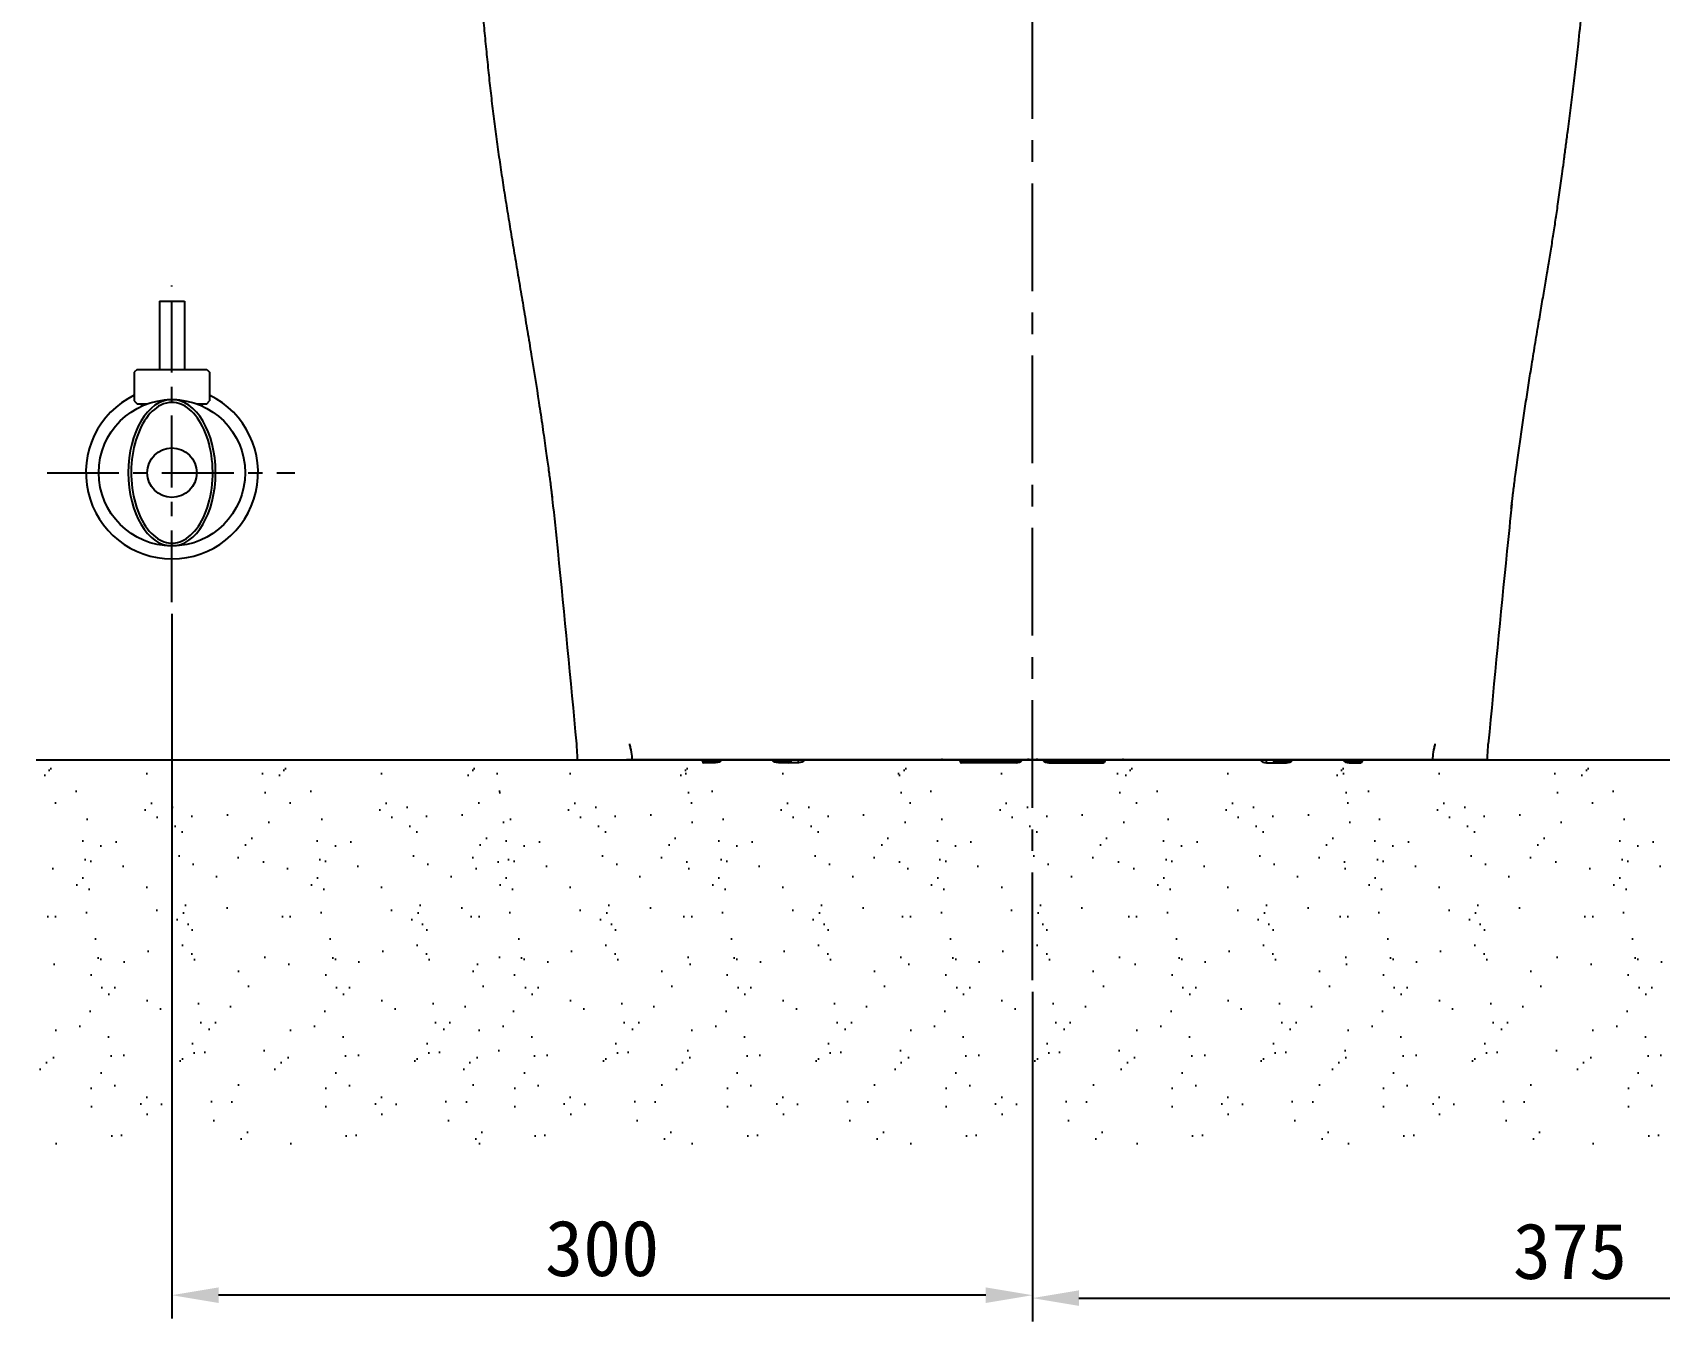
# Model space of a CAD drawing. Header units: millimetres. Extents: x -8699 to 14519, y -2727 to 7848.
# Drawn here: x 2247 to 2814, y -2124 to -1675 of the extents above; entities that cross this region are included whole.
import ezdxf

# ---------------------------------------------------------------- set-up
doc = ezdxf.new("R2010")
doc.units = ezdxf.units.MM
doc.linetypes.add('CENTER', pattern=[2, 1.25, -0.25, 0.25, -0.25])
doc.layers.add('1', color=7, linetype='Continuous', true_color=0xffffff)
doc.layers.add('4', color=4, linetype='Continuous')
doc.dimstyles.new('ISO-25', dxfattribs={"dimtxt": 2.5, "dimasz": 2.5, "dimexe": 1.25, "dimexo": 0.625, "dimtad": 1, "dimdsep": 46, "dimtxsty": 'Standard', "dimcen": 2.5, "dimadec": 0, "dimazin": 0, "dimtfac": 1, "dimtmove": 0, "dimatfit": 3, "dimfxl": 1, "dimarcsym": 0})

# ---------------------------------------------------------------- blocks, each defined once
blk = doc.blocks.new('*D249')
at = {"color": 3, "lineweight": -2, "transparency": 16777216}
for p, q in [((2970.34, -1686.66), (2970.34, -2123.77)), ((2595.62, -2008.98), (2595.62, -2123.77)), ((2611.87, -2115.65), (2954.09, -2115.65))]:
    blk.add_line(p, q, dxfattribs=at)
at = {"color": 3, "transparency": 16777216}
for points in [[(2611.87, -2112.94), (2611.87, -2118.36), (2595.62, -2115.65)], [(2954.09, -2112.94), (2954.09, -2118.36), (2970.34, -2115.65)]]:
    blk.add_solid(points, dxfattribs=at)
at = {"layer": 'DEFPOINTS', "color": 0, "transparency": 16777216}
for p in [(2970.34, -1682.6), (2595.62, -2004.92), (2970.34, -2115.65)]:
    blk.add_point(p, dxfattribs=at)
at = {"color": 3, "transparency": 16777216, "insert": (2782.98, -2099.4), "char_height": 19.5, "attachment_point": 5}
blk.add_mtext('375', dxfattribs=at)
blk = doc.blocks.new('*D250')
at = {"color": 3, "lineweight": -2, "transparency": 16777216}
for p, q in [((2295.8, -1877.38), (2295.8, -2122.76)), ((2595.62, -2070.44), (2595.62, -2122.76)), ((2579.37, -2114.63), (2312.05, -2114.63))]:
    blk.add_line(p, q, dxfattribs=at)
at = {"color": 3, "transparency": 16777216}
for points in [[(2312.05, -2111.92), (2312.05, -2117.34), (2295.8, -2114.63)], [(2579.37, -2111.92), (2579.37, -2117.34), (2595.62, -2114.63)]]:
    blk.add_solid(points, dxfattribs=at)
at = {"layer": 'DEFPOINTS', "color": 0, "transparency": 16777216}
for p in [(2295.8, -1873.31), (2595.62, -2066.38), (2295.8, -2114.63)]:
    blk.add_point(p, dxfattribs=at)
at = {"color": 3, "transparency": 16777216, "insert": (2445.71, -2098.38), "char_height": 19.5, "attachment_point": 5}
blk.add_mtext('300', dxfattribs=at)

msp = doc.modelspace()

# ---------------------------------------------------------------- hatches: boundary and pattern name
at = {"ltscale": 0.5}
h = msp.add_hatch(dxfattribs=at)
h.set_pattern_fill('AR-SAND', color=256, scale=0.5, angle=-90, style=0)
h.set_pattern_definition([(307.5, (14889.182, 6053.185), (24.470662, 0.800016), [0, -19.304, 0, -21.59, 0, -20.6375]), (277.5, (14889.182, 6053.185), (35.841255, -22.476164), [0, -10.414, 0, -17.399, 0, -6.6675]), (237.5, (14889.182, 6068.806), (0.07186, -39.54962), [0, -6.35, 0, -22.86, 0, -29.845]), (227.5, (14889.182, 6068.806), (11.14647, -38.17782), [0, -3.175, 0, -14.986, 0, -17.145])])
h.paths.add_polyline_path([(2247.21, -2062.71), (2330.51, -2062.71), (2330.51, -1931.09), (2247.21, -1931.09)])
h = msp.add_hatch(dxfattribs=at)
h.set_pattern_fill('AR-SAND', color=256, scale=0.5, angle=-90, style=0)
h.set_pattern_definition([(307.5, (14970.947, 6053.185), (24.470662, 0.800016), [0, -19.304, 0, -21.59, 0, -20.6375]), (277.5, (14970.947, 6053.185), (35.841255, -22.476164), [0, -10.414, 0, -17.399, 0, -6.6675]), (237.5, (14970.947, 6068.806), (0.07186, -39.54962), [0, -6.35, 0, -22.86, 0, -29.845]), (227.5, (14970.947, 6068.806), (11.14647, -38.17782), [0, -3.175, 0, -14.986, 0, -17.145])])
h.paths.add_polyline_path([(2328.98, -2062.71), (2412.27, -2062.71), (2412.27, -1931.09), (2328.98, -1931.09)])
h = msp.add_hatch(dxfattribs=at)
h.set_pattern_fill('AR-SAND', color=256, scale=0.5, angle=-90, style=0)
h.set_pattern_definition([(307.5, (15036.713, 6053.185), (24.470662, 0.800016), [0, -19.304, 0, -21.59, 0, -20.6375]), (277.5, (15036.713, 6053.185), (35.841255, -22.476164), [0, -10.414, 0, -17.399, 0, -6.6675]), (237.5, (15036.713, 6068.806), (0.07186, -39.54962), [0, -6.35, 0, -22.86, 0, -29.845]), (227.5, (15036.713, 6068.806), (11.14647, -38.17782), [0, -3.175, 0, -14.986, 0, -17.145])])
h.paths.add_polyline_path([(2394.74, -2062.71), (2478.04, -2062.71), (2478.04, -1931.09), (2394.74, -1931.09)])
h = msp.add_hatch(dxfattribs=at)
h.set_pattern_fill('AR-SAND', color=256, scale=0.5, angle=-90, style=0)
h.set_pattern_definition([(307.5, (15110.833, 6053.185), (24.470662, 0.800016), [0, -19.304, 0, -21.59, 0, -20.6375]), (277.5, (15110.833, 6053.185), (35.841255, -22.476164), [0, -10.414, 0, -17.399, 0, -6.6675]), (237.5, (15110.833, 6068.806), (0.07186, -39.54962), [0, -6.35, 0, -22.86, 0, -29.845]), (227.5, (15110.833, 6068.806), (11.14647, -38.17782), [0, -3.175, 0, -14.986, 0, -17.145])])
h.paths.add_polyline_path([(2468.86, -2062.71), (2552.16, -2062.71), (2552.16, -1931.09), (2468.86, -1931.09)])
h = msp.add_hatch(dxfattribs=at)
h.set_pattern_fill('AR-SAND', color=256, scale=0.5, angle=-90, style=0)
h.set_pattern_definition([(307.5, (15187.06, 6053.185), (24.470662, 0.800016), [0, -19.304, 0, -21.59, 0, -20.6375]), (277.5, (15187.06, 6053.185), (35.841255, -22.476164), [0, -10.414, 0, -17.399, 0, -6.6675]), (237.5, (15187.06, 6068.806), (0.07186, -39.54962), [0, -6.35, 0, -22.86, 0, -29.845]), (227.5, (15187.06, 6068.806), (11.14647, -38.17782), [0, -3.175, 0, -14.986, 0, -17.145])])
h.paths.add_polyline_path([(2545.09, -2062.71), (2628.38, -2062.71), (2628.38, -1931.09), (2545.09, -1931.09)])
h = msp.add_hatch(dxfattribs=at)
h.set_pattern_fill('AR-SAND', color=256, scale=0.5, angle=-90, style=0)
h.set_pattern_definition([(307.5, (15265.87, 6053.185), (24.470662, 0.800016), [0, -19.304, 0, -21.59, 0, -20.6375]), (277.5, (15265.87, 6053.185), (35.841255, -22.476164), [0, -10.414, 0, -17.399, 0, -6.6675]), (237.5, (15265.87, 6068.806), (0.07186, -39.54962), [0, -6.35, 0, -22.86, 0, -29.845]), (227.5, (15265.87, 6068.806), (11.14647, -38.17782), [0, -3.175, 0, -14.986, 0, -17.145])])
h.paths.add_polyline_path([(2623.9, -2062.71), (2707.19, -2062.71), (2707.19, -1931.09), (2623.9, -1931.09)])
h = msp.add_hatch(dxfattribs=at)
h.set_pattern_fill('AR-SAND', color=256, scale=0.5, angle=-90, style=0)
h.set_pattern_definition([(307.5, (15339.513, 6053.185), (24.470662, 0.800016), [0, -19.304, 0, -21.59, 0, -20.6375]), (277.5, (15339.513, 6053.185), (35.841255, -22.476164), [0, -10.414, 0, -17.399, 0, -6.6675]), (237.5, (15339.513, 6068.806), (0.07186, -39.54962), [0, -6.35, 0, -22.86, 0, -29.845]), (227.5, (15339.513, 6068.806), (11.14647, -38.17782), [0, -3.175, 0, -14.986, 0, -17.145])])
h.paths.add_polyline_path([(2697.54, -2062.71), (2780.84, -2062.71), (2780.84, -1931.09), (2697.54, -1931.09)])
h = msp.add_hatch(dxfattribs=at)
h.set_pattern_fill('AR-SAND', color=256, scale=0.5, angle=-90, style=0)
h.set_pattern_definition([(307.5, (15424.805, 6053.185), (24.470662, 0.800016), [0, -19.304, 0, -21.59, 0, -20.6375]), (277.5, (15424.805, 6053.185), (35.841255, -22.476164), [0, -10.414, 0, -17.399, 0, -6.6675]), (237.5, (15424.805, 6068.806), (0.07186, -39.54962), [0, -6.35, 0, -22.86, 0, -29.845]), (227.5, (15424.805, 6068.806), (11.14647, -38.17782), [0, -3.175, 0, -14.986, 0, -17.145])])
h.paths.add_polyline_path([(2782.83, -2062.71), (2866.13, -2062.71), (2866.13, -1931.09), (2782.83, -1931.09)])

# ---------------------------------------------------------------- linework, layer by layer
at = {"color": 1, "linetype": 'CENTER', "ltscale": 30}
msp.add_line((2595.62, -2004.92), (2595.62, -1353.34), dxfattribs=at)
at = {"color": 1, "linetype": 'CENTER', "ltscale": 20}
for p, q in [((2295.8, -1873.31), (2295.8, -1762.99)), ((2252.3, -1828.2), (2338.62, -1828.2))]:
    msp.add_line(p, q, dxfattribs=at)
msp.add_line((2248.47, -1928.2), (3017.18, -1928.2))
for points, knots in [([(2595.62, -1928.2), (2585.41, -1928.2), (2575.51, -1928.2), (2560.92, -1928.2), (2556.08, -1928.2), (2546.79, -1928.2), (2542.32, -1928.2), (2529.44, -1928.2), (2521.49, -1928.2), (2507.46, -1928.2), (2501.25, -1928.2), (2490.17, -1928.2), (2485.43, -1928.2), (2477.31, -1928.2), (2473.92, -1928.2), (2468.15, -1928.2), (2465.79, -1928.2), (2461.92, -1928.2), (2460.38, -1928.2), (2457.88, -1928.2), (2456.89, -1928.2), (2455.26, -1928.2), (2454.63, -1928.2), (2454.17, -1928.2), (2454.25, -1928.2), (2454.24, -1928.2), (2454.24, -1928.2), (2454.24, -1928.2), (2454.24, -1928.2), (2454.24, -1928.2)], [0, 0, 0, 0, 0.062968, 0.062968, 0.094453, 0.094453, 0.125937, 0.125937, 0.188905, 0.188905, 0.251873, 0.251873, 0.314842, 0.314842, 0.37781, 0.37781, 0.440778, 0.440778, 0.503747, 0.503747, 0.566715, 0.566715, 0.629684, 0.629684, 0.692652, 0.692652, 0.75562, 0.75562, 1, 1, 1, 1]), ([(2461.56, -1928.2), (2461.66, -1928.2), (2461.98, -1928.2), (2462.35, -1928.2), (2462.66, -1928.2), (2462.87, -1928.2), (2463.24, -1928.2), (2463.76, -1928.2), (2464.21, -1928.2), (2464.47, -1928.2), (2464.55, -1928.2), (2464.63, -1928.2), (2464.74, -1928.2), (2464.87, -1928.2), (2465.08, -1928.2), (2465.29, -1928.2), (2465.47, -1928.2), (2465.58, -1928.2), (2465.65, -1928.2), (2465.75, -1928.2), (2465.97, -1928.2), (2466.58, -1928.2), (2467.83, -1928.2), (2469.68, -1928.2), (2471.08, -1928.2), (2472.35, -1928.2), (2473.38, -1928.2), (2474.49, -1928.2), (2476.86, -1928.2), (2481.01, -1928.2), (2490.01, -1928.2), (2499.95, -1928.2), (2509.65, -1928.2), (2513.87, -1928.2), (2517.35, -1928.2), (2520.89, -1928.2), (2527.23, -1928.2), (2536.66, -1928.2), (2548.39, -1928.2), (2560.33, -1928.2), (2572.3, -1928.2), (2584.13, -1928.2), (2591.79, -1928.2), (2595.62, -1928.2)], [0, 0, 0, 0, 0.034753, 0.103699, 0.120935, 0.138172, 0.172645, 0.241591, 0.310538, 0.319156, 0.327774, 0.336392, 0.345011, 0.362247, 0.379484, 0.413957, 0.431193, 0.439812, 0.44843, 0.457048, 0.465667, 0.482903, 0.517376, 0.534613, 0.551849, 0.560468, 0.569086, 0.577704, 0.586323, 0.620796, 0.655269, 0.724215, 0.741452, 0.758688, 0.767306, 0.775925, 0.793161, 0.827634, 0.862108, 0.896581, 0.931054, 0.965527, 1, 1, 1, 1]), ([(2463.31, -1928.2), (2464.19, -1928.2), (2470.33, -1928.2), (2486.46, -1928.2), (2503.19, -1928.2), (2523.05, -1928.2), (2545.45, -1928.2), (2565.76, -1928.2), (2582.65, -1928.2), (2595.62, -1928.2), (2608.58, -1928.2), (2625.48, -1928.2), (2645.78, -1928.2), (2668.18, -1928.2), (2688.04, -1928.2), (2704.77, -1928.2), (2720.9, -1928.2), (2727.04, -1928.2), (2727.93, -1928.2)], [0, 0, 0, 0, 0.112891, 0.177409, 0.241927, 0.306445, 0.370964, 0.435482, 0.467741, 0.5, 0.532259, 0.564518, 0.629036, 0.693555, 0.758073, 0.822591, 0.887109, 1, 1, 1, 1]), ([(2595.62, -1928.2), (2601.95, -1928.2), (2608.18, -1928.2), (2620.44, -1928.2), (2626.5, -1928.2), (2638.45, -1928.2), (2644.19, -1928.2), (2655.1, -1928.2), (2660.27, -1928.2), (2675.05, -1928.2), (2683.46, -1928.2), (2694.49, -1928.2), (2697.91, -1928.2), (2704.12, -1928.2), (2706.93, -1928.2), (2714.57, -1928.2), (2718.63, -1928.2), (2725.27, -1928.2), (2727.79, -1928.2), (2731.76, -1928.2), (2733.21, -1928.2), (2735.52, -1928.2), (2736.45, -1928.2), (2737.12, -1928.2), (2736.99, -1928.2), (2736.99, -1928.2), (2736.99, -1928.2), (2736.99, -1928.2), (2736.99, -1928.2), (2736.99, -1928.2), (2736.99, -1928.2), (2736.99, -1928.2)], [0, 0, 0, 0, 0.036063, 0.036063, 0.072125, 0.072125, 0.108188, 0.108188, 0.144251, 0.144251, 0.216376, 0.216376, 0.252439, 0.252439, 0.288501, 0.288501, 0.360627, 0.360627, 0.432752, 0.432752, 0.504877, 0.504877, 0.577003, 0.577003, 0.649128, 0.649128, 0.721253, 0.721253, 0.865504, 0.865504, 1, 1, 1, 1]), ([(2729.67, -1928.2), (2729.57, -1928.2), (2729.25, -1928.2), (2728.88, -1928.2), (2728.57, -1928.2), (2728.36, -1928.2), (2727.99, -1928.2), (2727.47, -1928.2), (2727.02, -1928.2), (2726.76, -1928.2), (2726.68, -1928.2), (2726.6, -1928.2), (2726.5, -1928.2), (2726.36, -1928.2), (2726.15, -1928.2), (2725.94, -1928.2), (2725.76, -1928.2), (2725.65, -1928.2), (2725.58, -1928.2), (2725.48, -1928.2), (2725.27, -1928.2), (2724.65, -1928.2), (2723.4, -1928.2), (2721.55, -1928.2), (2720.15, -1928.2), (2718.88, -1928.2), (2717.85, -1928.2), (2716.74, -1928.2), (2714.37, -1928.2), (2710.22, -1928.2), (2701.22, -1928.2), (2691.29, -1928.2), (2681.58, -1928.2), (2677.36, -1928.2), (2673.88, -1928.2), (2670.35, -1928.2), (2664.01, -1928.2), (2654.57, -1928.2), (2642.84, -1928.2), (2630.9, -1928.2), (2618.93, -1928.2), (2607.1, -1928.2), (2599.44, -1928.2), (2595.62, -1928.2)], [0, 0, 0, 0, 0.034753, 0.103699, 0.120935, 0.138172, 0.172645, 0.241591, 0.310538, 0.319156, 0.327774, 0.336392, 0.345011, 0.362247, 0.379484, 0.413957, 0.431193, 0.439812, 0.44843, 0.457048, 0.465667, 0.482903, 0.517376, 0.534613, 0.551849, 0.560468, 0.569086, 0.577704, 0.586323, 0.620796, 0.655269, 0.724215, 0.741452, 0.758688, 0.767306, 0.775925, 0.793161, 0.827634, 0.862108, 0.896581, 0.931054, 0.965527, 1, 1, 1, 1])]:
    msp.add_open_spline(points, degree=3, knots=knots)
at = {"layer": '1', "color": 7, "linetype": 'Continuous'}
for p, q in [((2480.67, -1928.7), (2480.67, -1928.2)), ((2481.67, -1929.2), (2481.17, -1929.2)), ((2485.23, -1929.2), (2481.67, -1929.2)), ((2510.67, -1929.2), (2507.11, -1929.2)), ((2514.14, -1929.2), (2510.67, -1929.2)), ((2564.32, -1928.2), (2597.17, -1928.2)), ((2593.66, -1928.2), (2568.12, -1928.2)), ((2570.41, -1928.7), (2570.41, -1928.2)), ((2573.41, -1929.2), (2570.91, -1929.2)), ((2589.94, -1929.2), (2573.41, -1929.2)), ((2627.02, -1928.2), (2594.17, -1928.2)), ((2597.67, -1928.2), (2623.22, -1928.2)), ((2601.39, -1929.2), (2617.92, -1929.2)), ((2617.92, -1929.2), (2620.42, -1929.2)), ((2620.92, -1928.7), (2620.92, -1928.2)), ((2677.19, -1929.2), (2680.57, -1929.2)), ((2680.57, -1929.2), (2684.13, -1929.2)), ((2706, -1929.2), (2709.57, -1929.2)), ((2709.57, -1929.2), (2710.07, -1929.2)), ((2710.57, -1928.7), (2710.57, -1928.2))]:
    msp.add_line(p, q, dxfattribs=at)
at = {"layer": '1', "color": 8, "linetype": 'Continuous'}
for p, q in [((2480.67, -1928.7), (2481.67, -1928.7)), ((2481.67, -1928.2), (2481.67, -1928.7)), ((2481.67, -1928.7), (2481.67, -1929.2)), ((2481.67, -1928.7), (2485.23, -1928.7)), ((2485.23, -1928.7), (2485.23, -1929.2)), ((2507.11, -1929.2), (2507.11, -1928.7)), ((2507.11, -1928.7), (2510.67, -1928.7)), ((2510.67, -1928.7), (2510.67, -1928.2)), ((2510.67, -1929.2), (2510.67, -1928.7)), ((2514.14, -1929.2), (2514.14, -1928.2)), ((2573.41, -1928.2), (2573.41, -1928.65)), ((2573.41, -1928.65), (2589.94, -1928.65)), ((2573.41, -1928.65), (2573.41, -1929.2)), ((2589.94, -1928.65), (2589.94, -1929.2)), ((2617.92, -1928.65), (2601.39, -1928.65)), ((2601.39, -1928.65), (2601.39, -1929.2)), ((2617.92, -1928.2), (2617.92, -1928.65)), ((2617.92, -1928.65), (2617.92, -1929.2)), ((2677.19, -1929.2), (2677.19, -1928.2)), ((2680.57, -1928.7), (2680.57, -1928.2)), ((2680.57, -1929.2), (2680.57, -1928.7)), ((2684.13, -1928.7), (2680.57, -1928.7)), ((2684.13, -1929.2), (2684.13, -1928.7)), ((2706, -1928.7), (2706, -1929.2)), ((2709.57, -1928.7), (2706, -1928.7)), ((2709.57, -1928.2), (2709.57, -1928.7)), ((2709.57, -1928.7), (2709.57, -1929.2)), ((2710.57, -1928.7), (2709.57, -1928.7))]:
    msp.add_line(p, q, dxfattribs=at)
at = {"layer": '1', "color": 7, "linetype": 'Continuous'}
for centre, radius, start, end in [((2481.17, -1928.7), 0.5, 180, 270), ((2510.67, -1928.2), 1, 270, 0), ((2564.32, -1927.7), 0.5, 180, 270), ((2570.91, -1928.7), 0.5, 180, 270), ((2589.94, -1926.2), 3, 270, 317.4947), ((2601.39, -1926.2), 3, 221.8106, 270), ((2627.02, -1927.7), 0.5, 270, 0), ((2677.19, -1926.2), 3, 222.8316, 270), ((2680.57, -1928.2), 1, 180, 270), ((2684.13, -1926.2), 3, 270, 317.9044), ((2706, -1926.2), 3, 222.5904, 270)]:
    msp.add_arc(centre, radius, start, end, dxfattribs=at)
at = {"layer": '1', "color": 7, "linetype": 'Continuous', "extrusion": (0, 0, -1)}
for centre, radius, start, end in [((-2485.23, -1926.2), 3, 222.5904, 270), ((-2507.11, -1926.2), 3, 270, 317.9044), ((-2514.14, -1926.2), 3, 222.8316, 270), ((-2620.42, -1928.7), 0.5, 180, 270), ((-2710.07, -1928.7), 0.5, 180, 270)]:
    msp.add_arc(centre, radius, start, end, dxfattribs=at)
at = {"layer": '1', "color": 8, "linetype": 'Continuous'}
for centre, start, end in [((2485.23, -1926.2), 270, 305.2799), ((2507.11, -1926.2), 234.3164, 270), ((2589.94, -1926.15), 270, 305.1717), ((2601.39, -1926.15), 234.8283, 270)]:
    msp.add_arc(centre, 2.5, start, end, dxfattribs=at)
at = {"layer": '1', "color": 8, "linetype": 'Continuous', "extrusion": (0, 0, -1)}
for centre, start, end in [((-2684.13, -1926.2), 234.3164, 270), ((-2706, -1926.2), 270, 305.2799)]:
    msp.add_arc(centre, 2.5, start, end, dxfattribs=at)
at = {"layer": '1', "color": 8, "linetype": 'Continuous'}
for centre, major_axis, ratio, start_param, end_param in [((2510.67, -1928.2), (1, 0), 0.5, 4.712389, 6.283185), ((2573.41, -1928.7), (3, 0), 0.014526, 1.570796, 3.141593), ((2617.92, -1928.7), (3, 0), 0.014526, 0, 1.570796), ((2680.57, -1928.2), (1, 0), 0.5, 3.141593, 4.712389)]:
    msp.add_ellipse(centre, major_axis=major_axis, ratio=ratio, start_param=start_param, end_param=end_param, dxfattribs=at)
at = {"layer": '1', "color": 7, "linetype": 'Continuous'}
for points, knots in [([(2398.63, -1558.26), (2398.63, -1558.97), (2398.65, -1560.74), (2398.7, -1564.32), (2398.75, -1568.99), (2398.83, -1574.39), (2398.93, -1580.05), (2399.08, -1586.96), (2399.31, -1595.1), (2399.67, -1604.57), (2400.11, -1614.02), (2400.64, -1623.46), (2401.23, -1632.77), (2401.89, -1641.96), (2402.6, -1651.04), (2403.35, -1660.01), (2404.1, -1668.46), (2404.83, -1676.32), (2405.55, -1683.62), (2406.3, -1690.82), (2407.1, -1697.93), (2407.96, -1704.99), (2408.88, -1712.02), (2409.87, -1719.07), (2410.92, -1726.14), (2412.04, -1733.26), (2413.22, -1740.48), (2414.44, -1747.81), (2415.7, -1755.33), (2417.01, -1763.08), (2418.34, -1770.96), (2419.67, -1778.95), (2421.48, -1789.89), (2423.24, -1800.98), (2424.71, -1810.73), (2425.49, -1816.08), (2426.02, -1819.8), (2426.49, -1823.15), (2426.89, -1826.07), (2427.22, -1828.59), (2427.54, -1831.01), (2427.81, -1833.16), (2428.03, -1834.9), (2428.2, -1836.28), (2428.28, -1836.98), (2428.29, -1837.09), (2428.29, -1837.09)], [0, 0, 0, 0, 0.00632, 0.015575, 0.029665, 0.045289, 0.062092, 0.079482, 0.106548, 0.132741, 0.159381, 0.185628, 0.211532, 0.237106, 0.262441, 0.287815, 0.31379, 0.337699, 0.363174, 0.390155, 0.418375, 0.447457, 0.47697, 0.506474, 0.535534, 0.563747, 0.590773, 0.616378, 0.640507, 0.663479, 0.68599, 0.70854, 0.731402, 0.778439, 0.802084, 0.813487, 0.824592, 0.835645, 0.847063, 0.859211, 0.872345, 0.891663, 0.91323, 0.937105, 0.972753, 1, 1, 1, 1]), ([(2762.52, -1840.71), (2762.52, -1840.71), (2762.53, -1840.61), (2762.59, -1840.05), (2762.73, -1838.86), (2762.94, -1837.11), (2763.21, -1834.89), (2763.53, -1832.33), (2763.88, -1829.63), (2764.29, -1826.47), (2764.89, -1822.07), (2765.68, -1816.42), (2766.64, -1809.91), (2767.63, -1803.37), (2768.64, -1796.9), (2769.53, -1791.3), (2770.3, -1786.62), (2770.93, -1782.77), (2771.56, -1779), (2772.33, -1774.4), (2773.23, -1769.14), (2774.21, -1763.38), (2775.16, -1757.8), (2776.07, -1752.35), (2776.93, -1746.98), (2777.75, -1741.64), (2778.59, -1736.01), (2779.45, -1730.05), (2780.24, -1724.23), (2780.94, -1718.92), (2781.55, -1714.27), (2782.27, -1708.75), (2783.1, -1702.19), (2784.05, -1694.54), (2784.99, -1686.74), (2786.01, -1677.87), (2787.09, -1667.9), (2788.17, -1656.83), (2789.06, -1646.45), (2789.79, -1636.83), (2790.38, -1628.05), (2790.87, -1619.27), (2791.26, -1611.19), (2791.56, -1603.81), (2791.8, -1597.18), (2791.99, -1590.79), (2792.16, -1584.7), (2792.28, -1579.58), (2792.38, -1575.45), (2792.45, -1572.25), (2792.52, -1569.25), (2792.58, -1566.49), (2792.63, -1563.93), (2792.67, -1561.6), (2792.7, -1559.69), (2792.71, -1558.64), (2792.71, -1558.24)], [0, 0, 0, 0, 0.020932, 0.047255, 0.069695, 0.0897, 0.107384, 0.119313, 0.130359, 0.140892, 0.151405, 0.169005, 0.186878, 0.204645, 0.222251, 0.239707, 0.250625, 0.26167, 0.273006, 0.284843, 0.306619, 0.33031, 0.355656, 0.382211, 0.409436, 0.436744, 0.463539, 0.493374, 0.520895, 0.537685, 0.55327, 0.567972, 0.589055, 0.609775, 0.630721, 0.652181, 0.68167, 0.71194, 0.742659, 0.765898, 0.789419, 0.813506, 0.838058, 0.857622, 0.876683, 0.894827, 0.911709, 0.927156, 0.936155, 0.94482, 0.953419, 0.96224, 0.971532, 0.981481, 0.992221, 1, 1, 1, 1]), ([(2428.17, -1836.18), (2428.22, -1836.59), (2428.26, -1837), (2429.01, -1843.45), (2429.62, -1849.5), (2432.49, -1877.9), (2434.66, -1900.26), (2436.73, -1922.62)], [0, 0, 0, 0, 0.014256, 0.014256, 0.224296, 0.224296, 1, 1, 1, 1]), ([(2762.74, -1839.02), (2762.11, -1844.53), (2761.55, -1850.04), (2758.74, -1877.9), (2756.58, -1900.26), (2754.5, -1922.62)], [0, 0, 0, 0, 0.197953, 0.197953, 1, 1, 1, 1]), ([(2436.73, -1922.62), (2436.73, -1922.68), (2436.84, -1924), (2436.95, -1925.84), (2437.05, -1927.66), (2437.07, -1928.2)], [0, 0, 0, 0, 0.033214, 0.71935, 1, 1, 1, 1]), ([(2735.18, -1927.72), (2735.2, -1927.46), (2735.28, -1926.21), (2735.59, -1924.51), (2735.91, -1923.06), (2736.02, -1922.58)], [0, 0, 0, 0, 0.148179, 0.721007, 1, 1, 1, 1]), ([(2735.18, -1927.72), (2735.2, -1927.46), (2735.28, -1926.21), (2735.59, -1924.51), (2735.91, -1923.06), (2736.02, -1922.58)], [0, 0, 0, 0, 0.148179, 0.721007, 1, 1, 1, 1]), ([(2754.16, -1928.2), (2754.19, -1927.66), (2754.28, -1925.84), (2754.39, -1924), (2754.5, -1922.68), (2754.5, -1922.62)], [0, 0, 0, 0, 0.28065, 0.966786, 1, 1, 1, 1]), ([(2437.07, -1928.2), (2437.05, -1928.2), (2437.03, -1928.2), (2436.99, -1928.2), (2436.97, -1928.2), (2437.22, -1928.2), (2437.41, -1928.2), (2438.22, -1928.2), (2438.8, -1928.2), (2441.11, -1928.2), (2443.39, -1928.2), (2448.39, -1928.2), (2450.34, -1928.2), (2454.87, -1928.2), (2457.42, -1928.2), (2463.43, -1928.2), (2466.91, -1928.2), (2475.29, -1928.2), (2480.17, -1928.2), (2488.98, -1928.2), (2492.18, -1928.2), (2499.09, -1928.2), (2502.77, -1928.2), (2510.56, -1928.2), (2514.67, -1928.2), (2523.33, -1928.2), (2527.91, -1928.2), (2542.09, -1928.2), (2552.07, -1928.2), (2567.92, -1928.2), (2573.39, -1928.2), (2584.43, -1928.2), (2590, -1928.2), (2595.62, -1928.2)], [0, 0, 0, 0, 0.052369, 0.052369, 0.125263, 0.125263, 0.198158, 0.198158, 0.271053, 0.271053, 0.416842, 0.416842, 0.489737, 0.489737, 0.562632, 0.562632, 0.635526, 0.635526, 0.708421, 0.708421, 0.744868, 0.744868, 0.781316, 0.781316, 0.817763, 0.817763, 0.854211, 0.854211, 0.927105, 0.927105, 0.963553, 0.963553, 1, 1, 1, 1]), ([(2595.38, -1928.2), (2595.24, -1928.2), (2595.1, -1928.2), (2594.53, -1928.2), (2594.1, -1928.2), (2593.67, -1928.2)], [0, 0, 0, 0, 0.242853, 0.242853, 1, 1, 1, 1]), ([(2594.17, -1927.7), (2594.17, -1927.75), (2594.17, -1927.81), (2594.17, -1927.91), (2594.17, -1927.96), (2594.17, -1928.05), (2594.17, -1928.09), (2594.17, -1928.15), (2594.17, -1928.17), (2594.17, -1928.19), (2594.17, -1928.2), (2594.17, -1928.2)], [0, 0, 0, 0, 0.214823, 0.214823, 0.429639, 0.429639, 0.644568, 0.644568, 0.859743, 0.859743, 1, 1, 1, 1]), ([(2595, -1928.2), (2595.46, -1928.2), (2595.91, -1928.2), (2596.8, -1928.2), (2597.23, -1928.2), (2597.67, -1928.2)], [0, 0, 0, 0, 0.512196, 0.512196, 1, 1, 1, 1]), ([(2595.62, -1928.2), (2601.17, -1928.2), (2606.64, -1928.2), (2617.45, -1928.2), (2622.8, -1928.2), (2633.37, -1928.2), (2638.54, -1928.2), (2648.33, -1928.2), (2653, -1928.2), (2661.93, -1928.2), (2666.2, -1928.2), (2674.16, -1928.2), (2677.89, -1928.2), (2688.4, -1928.2), (2694.58, -1928.2), (2705.13, -1928.2), (2709.53, -1928.2), (2717.02, -1928.2), (2720.12, -1928.2), (2727.81, -1928.2), (2730.84, -1928.2), (2733.99, -1928.2), (2734.82, -1928.2), (2735.42, -1928.2), (2735.32, -1928.2), (2735.29, -1928.2), (2735.26, -1928.2), (2735.22, -1928.2)], [0, 0, 0, 0, 0.045536, 0.045536, 0.091071, 0.091071, 0.136607, 0.136607, 0.182143, 0.182143, 0.227678, 0.227678, 0.273214, 0.273214, 0.364286, 0.364286, 0.455357, 0.455357, 0.546428, 0.546428, 0.728571, 0.728571, 0.819643, 0.819643, 0.910714, 0.910714, 1, 1, 1, 1]), ([(2595.62, -1928.2), (2601.17, -1928.2), (2606.64, -1928.2), (2617.45, -1928.2), (2622.8, -1928.2), (2633.37, -1928.2), (2638.54, -1928.2), (2648.33, -1928.2), (2653, -1928.2), (2661.93, -1928.2), (2666.2, -1928.2), (2674.16, -1928.2), (2677.89, -1928.2), (2688.4, -1928.2), (2694.58, -1928.2), (2705.13, -1928.2), (2709.53, -1928.2), (2717.02, -1928.2), (2720.12, -1928.2), (2727.81, -1928.2), (2730.84, -1928.2), (2733.99, -1928.2), (2734.82, -1928.2), (2735.42, -1928.2), (2735.32, -1928.2), (2735.29, -1928.2), (2735.26, -1928.2), (2735.22, -1928.2)], [0, 0, 0, 0, 0.045536, 0.045536, 0.091071, 0.091071, 0.136607, 0.136607, 0.182143, 0.182143, 0.227678, 0.227678, 0.273214, 0.273214, 0.364286, 0.364286, 0.455357, 0.455357, 0.546428, 0.546428, 0.728571, 0.728571, 0.819643, 0.819643, 0.910714, 0.910714, 1, 1, 1, 1]), ([(2754.16, -1928.2), (2754.18, -1928.2), (2754.2, -1928.2), (2754.24, -1928.2), (2754.26, -1928.2), (2754.01, -1928.2), (2753.83, -1928.2), (2753.01, -1928.2), (2752.43, -1928.2), (2750.12, -1928.2), (2747.84, -1928.2), (2742.84, -1928.2), (2740.89, -1928.2), (2736.36, -1928.2), (2733.81, -1928.2), (2727.8, -1928.2), (2724.32, -1928.2), (2715.95, -1928.2), (2711.06, -1928.2), (2702.25, -1928.2), (2699.05, -1928.2), (2692.14, -1928.2), (2688.46, -1928.2), (2680.67, -1928.2), (2676.56, -1928.2), (2667.9, -1928.2), (2663.32, -1928.2), (2649.14, -1928.2), (2639.16, -1928.2), (2623.32, -1928.2), (2617.84, -1928.2), (2606.8, -1928.2), (2601.23, -1928.2), (2595.62, -1928.2)], [0, 0, 0, 0, 0.052369, 0.052369, 0.125263, 0.125263, 0.198158, 0.198158, 0.271053, 0.271053, 0.416842, 0.416842, 0.489737, 0.489737, 0.562632, 0.562632, 0.635526, 0.635526, 0.708421, 0.708421, 0.744868, 0.744868, 0.781316, 0.781316, 0.817763, 0.817763, 0.854211, 0.854211, 0.927105, 0.927105, 0.963553, 0.963553, 1, 1, 1, 1]), ([(2597.17, -1927.7), (2597.17, -1927.75), (2597.17, -1927.81), (2597.17, -1927.91), (2597.17, -1927.96), (2597.17, -1928.05), (2597.17, -1928.09), (2597.17, -1928.15), (2597.17, -1928.17), (2597.17, -1928.19), (2597.17, -1928.2), (2597.17, -1928.2)], [0, 0, 0, 0, 0.214823, 0.214823, 0.429639, 0.429639, 0.644568, 0.644568, 0.859743, 0.859743, 1, 1, 1, 1])]:
    msp.add_open_spline(points, degree=3, knots=knots, dxfattribs=at)
msp.add_open_spline([(2596.33, -1928.2), (2596.09, -1928.2), (2595.85, -1928.2), (2595.62, -1928.2)], degree=3, dxfattribs=at)
at = {"layer": '4'}
for p, q in [((2291.45, -1768.42), (2291.45, -1792.2)), ((2291.45, -1768.42), (2300.15, -1768.42)), ((2300.15, -1768.42), (2300.15, -1792.2)), ((2283.67, -1792.2), (2282.67, -1793.2)), ((2282.67, -1793.2), (2282.67, -1803.2)), ((2283.67, -1792.2), (2307.93, -1792.2)), ((2285.3, -1792.2), (2289.45, -1792.2)), ((2289.45, -1792.2), (2306.3, -1792.2)), ((2307.93, -1792.2), (2308.93, -1793.2)), ((2308.93, -1793.2), (2308.93, -1803.2)), ((2282.67, -1803.2), (2283.67, -1804.2)), ((2283.67, -1804.2), (2287.18, -1804.2)), ((2285.3, -1804.96), (2285.3, -1804.2)), ((2285.3, -1804.2), (2287.18, -1804.2)), ((2286.55, -1804.43), (2286.55, -1804.2)), ((2304.41, -1804.2), (2306.3, -1804.2)), ((2304.41, -1804.2), (2307.93, -1804.2)), ((2305.05, -1804.43), (2305.05, -1804.2)), ((2306.3, -1804.96), (2306.3, -1804.2)), ((2307.93, -1804.2), (2308.93, -1803.2))]:
    msp.add_line(p, q, dxfattribs=at)
for radius in [25.5, 8.62]:
    msp.add_circle((2295.8, -1828.2), radius, dxfattribs=at)
msp.add_arc((2295.8, -1828.2), 30, 115.9577, 64.0423, dxfattribs=at)
at = {"layer": '4', "extrusion": (0, 0, -1)}
msp.add_ellipse((2295.8, -1828.2), major_axis=(0, 25.5), ratio=0.596529, dxfattribs=at)
at = {"layer": '4'}
msp.add_open_spline([(2295.8, -1803.7), (2297.88, -1803.7), (2299.98, -1804.51), (2303.87, -1807.75), (2305.65, -1810.19), (2308.37, -1816.22), (2309.32, -1819.8), (2310.17, -1827.31), (2310.07, -1831.24), (2308.84, -1838.6), (2307.71, -1842.02), (2304.7, -1847.61), (2302.82, -1849.77), (2298.81, -1852.41), (2296.71, -1852.91), (2292.55, -1852.31), (2290.47, -1851.19), (2286.72, -1847.36), (2285.07, -1844.65), (2282.66, -1838.23), (2281.89, -1834.52), (2281.43, -1826.91), (2281.73, -1823.01), (2283.34, -1815.87), (2284.64, -1812.63), (2287.91, -1807.52), (2289.87, -1805.66), (2293.19, -1804.01), (2294.49, -1803.7), (2295.8, -1803.7)], degree=3, knots=[0, 0, 0, 0, 0.46111, 0.46111, 0.922219, 0.922219, 1.383329, 1.383329, 1.844439, 1.844439, 2.305549, 2.305549, 2.766658, 2.766658, 3.227768, 3.227768, 3.688878, 3.688878, 4.149988, 4.149988, 4.611097, 4.611097, 5.072207, 5.072207, 5.533317, 5.533317, 5.994427, 5.994427, 6.283185, 6.283185, 6.283185, 6.283185], dxfattribs=at)
at = {"layer": '4', "color": 7, "linetype": 'Continuous'}
for points, knots in [([(2455.21, -1922.58), (2455.32, -1923.06), (2455.64, -1924.51), (2455.95, -1926.21), (2456.04, -1927.46), (2456.05, -1927.72)], [0, 0, 0, 0, 0.279022, 0.851813, 1, 1, 1, 1]), ([(2455.21, -1922.58), (2455.32, -1923.06), (2455.64, -1924.51), (2455.95, -1926.21), (2456.04, -1927.46), (2456.05, -1927.72)], [0, 0, 0, 0, 0.279022, 0.851813, 1, 1, 1, 1]), ([(2595.62, -1928.2), (2590.06, -1928.2), (2584.59, -1928.2), (2573.78, -1928.2), (2568.43, -1928.2), (2557.86, -1928.2), (2552.69, -1928.2), (2542.9, -1928.2), (2538.23, -1928.2), (2529.3, -1928.2), (2525.03, -1928.2), (2517.07, -1928.2), (2513.35, -1928.2), (2502.83, -1928.2), (2496.65, -1928.2), (2486.11, -1928.2), (2481.7, -1928.2), (2474.21, -1928.2), (2471.11, -1928.2), (2463.42, -1928.2), (2460.39, -1928.2), (2457.24, -1928.2), (2456.41, -1928.2), (2455.82, -1928.2), (2455.91, -1928.2), (2455.94, -1928.2), (2455.97, -1928.2), (2456.02, -1928.2)], [0, 0, 0, 0, 0.045535, 0.045535, 0.091069, 0.091069, 0.136604, 0.136604, 0.182139, 0.182139, 0.227673, 0.227673, 0.273208, 0.273208, 0.364277, 0.364277, 0.455346, 0.455346, 0.546416, 0.546416, 0.728554, 0.728554, 0.819624, 0.819624, 0.910693, 0.910693, 1, 1, 1, 1]), ([(2595.62, -1928.2), (2590.06, -1928.2), (2584.59, -1928.2), (2573.78, -1928.2), (2568.43, -1928.2), (2557.86, -1928.2), (2552.69, -1928.2), (2542.9, -1928.2), (2538.23, -1928.2), (2529.3, -1928.2), (2525.03, -1928.2), (2517.07, -1928.2), (2513.35, -1928.2), (2502.83, -1928.2), (2496.65, -1928.2), (2486.11, -1928.2), (2481.7, -1928.2), (2474.21, -1928.2), (2471.11, -1928.2), (2463.42, -1928.2), (2460.39, -1928.2), (2457.24, -1928.2), (2456.41, -1928.2), (2455.82, -1928.2), (2455.91, -1928.2), (2455.94, -1928.2), (2455.97, -1928.2), (2456.02, -1928.2)], [0, 0, 0, 0, 0.045535, 0.045535, 0.091069, 0.091069, 0.136604, 0.136604, 0.182139, 0.182139, 0.227673, 0.227673, 0.273208, 0.273208, 0.364277, 0.364277, 0.455346, 0.455346, 0.546416, 0.546416, 0.728554, 0.728554, 0.819624, 0.819624, 0.910693, 0.910693, 1, 1, 1, 1])]:
    msp.add_open_spline(points, degree=3, knots=knots, dxfattribs=at)

# ---------------------------------------------------------------- dimensions: what is measured, and where the dimension line sits
for base, p1, p2, picture, middle in [((2970.34, -2115.65), (2595.62, -2004.92), (2970.34, -1682.6), '*D249', (2782.98, -2099.4)), ((2295.8, -2114.63), (2595.62, -2066.38), (2295.8, -1873.31), '*D250', (2445.71, -2098.38))]:
    dim = msp.add_linear_dim(base=base, p1=p1, p2=p2, dimstyle='ISO-25', override={"dimscale": 6.5, "dimtxt": 3, "dimgap": 1, "dimdec": 0, "dimclrd": 3, "dimclre": 3, "dimclrt": 3, "dimtdec": 0})
    dim.commit()
    dim.dimension.update_dxf_attribs({"geometry": picture, "text_midpoint": middle})

doc.saveas('drawing.dxf')
